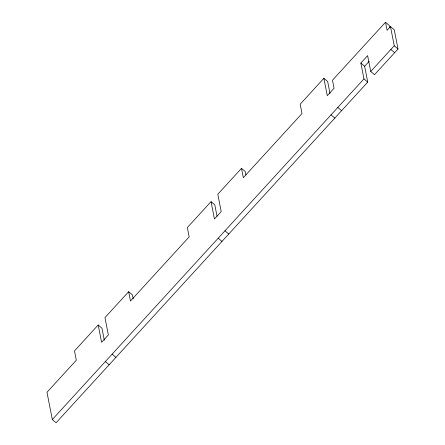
<?xml version="1.0" encoding="UTF-8"?>
<svg xmlns="http://www.w3.org/2000/svg" width="445" height="445" viewBox="0 0 445 445"><rect width="100%" height="100%" fill="white"/><g stroke="black" fill="none" stroke-linecap="round" stroke-linejoin="round"><path stroke-width="0.67" d="M98.195 325L74.493 350.905L76.323 360.216L46.981 392.29L52.326 419.518L56.103 422.75L367.737 82.108L364.633 66.272L360.856 63.04L367.626 55.636L370.735 71.478L374.512 74.704L398.019 49.011L394.253 29.804L390.476 26.578L387.089 30.277L385.515 22.25L332.476 80.222L334.056 88.249L327.281 95.647L323.882 78.309L300.186 104.208L302.01 113.525L243.332 177.666L241.507 168.349L217.805 194.254L221.21 211.592L214.44 218.996L211.036 201.652L187.339 227.556L189.169 236.874L130.491 301.009L128.661 291.697L104.964 317.602L108.363 334.94L101.593 342.339L98.195 325L101.972 328.232L104.325 340.236M364.633 66.272L369.15 61.338M52.326 419.518L363.96 78.876L360.856 63.04M370.735 71.478L394.242 45.779L390.476 26.578M385.515 22.25L389.292 25.482L389.686 27.484M394.242 45.779L398.019 49.011M390.855 49.478L394.632 52.71M363.96 78.876L367.737 82.108M323.882 78.309L327.659 81.535L330.012 93.545M337.822 107.451L341.599 110.683M331.052 114.849L334.829 118.081M241.507 168.349L245.284 171.581L245.935 174.907M211.036 201.652L214.813 204.884L217.038 216.22M224.975 230.799L228.752 234.026M218.206 238.197L221.983 241.429M128.661 291.697L132.438 294.929L133.222 298.918M112.134 354.142L115.911 357.374M105.365 361.546L109.142 364.778"/></g></svg>
